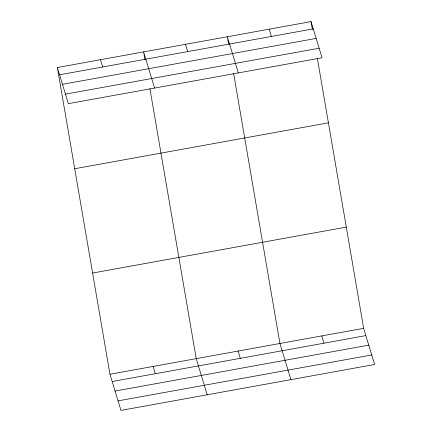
<?xml version="1.0" encoding="UTF-8"?>
<svg xmlns="http://www.w3.org/2000/svg" width="432" height="432" viewBox="0 0 432 432"><rect width="100%" height="100%" fill="white"/><g stroke="black" fill="none" stroke-linecap="round" stroke-linejoin="round"><path stroke-width="0.65" d="M57.359 67.511L311.051 21.6L322.034 57.758L68.348 103.669L57.359 67.511L109.966 374.242L120.949 410.4L374.641 364.489L363.652 328.331L317.363 58.406M59.573 74.79L313.259 28.874M62.467 84.321L316.154 38.405M65.448 94.138L319.14 48.227M74.72 168.734L328.406 122.823M92.605 273.024L346.297 227.108M109.966 374.242L363.652 328.331M112.174 381.521L365.866 335.605M115.074 391.052L368.761 345.136M118.055 400.869L371.741 354.958M269.19 29.176L271.399 36.45M321.797 335.907L324.005 343.181M238.318 72.911L227.329 36.752L228.571 43.983M290.925 379.636L279.936 343.483L233.642 73.559M185.474 44.329L187.682 51.602M238.081 351.059L240.289 358.333M154.602 88.058L143.613 51.905L144.968 59.789M207.203 394.789L196.22 358.63L149.926 88.711M100.489 59.708L102.697 66.982M153.095 366.439L155.304 373.712M311.051 21.6L312.401 29.489"/></g></svg>
